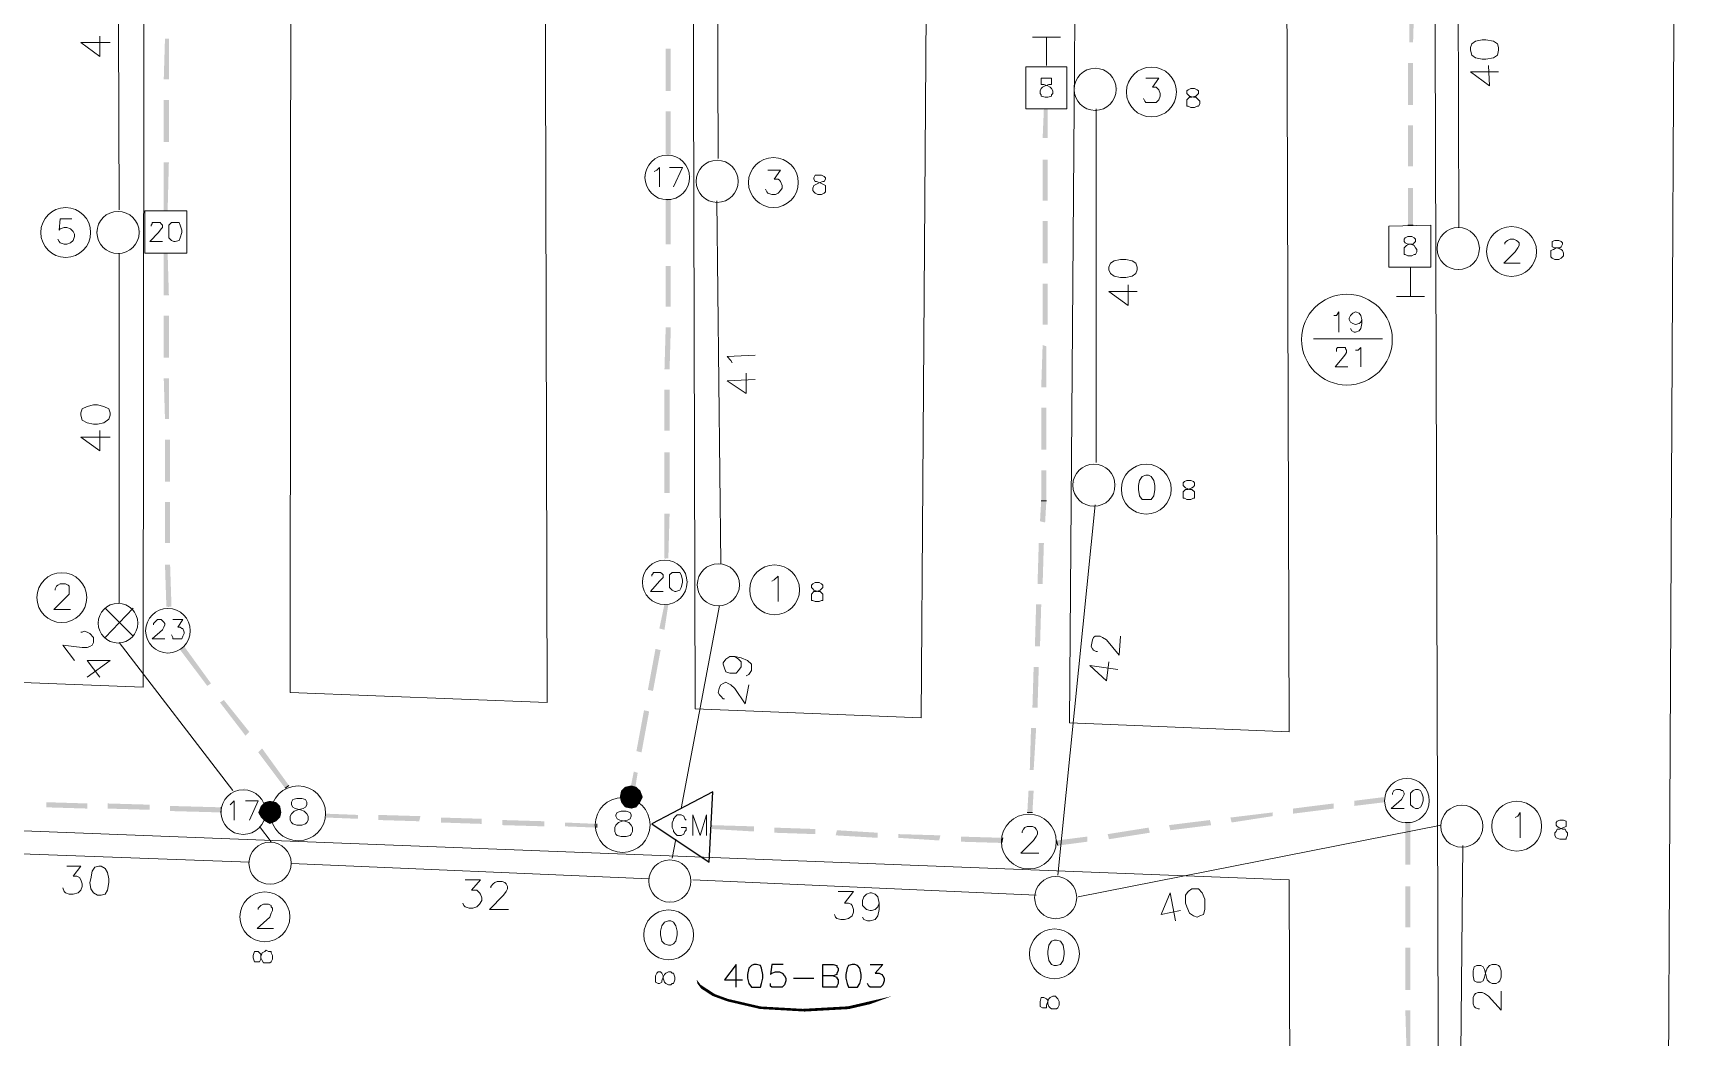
# Model space of a CAD drawing. Header units: millimetres. Extents: x -5 to 817, y 96 to 1062.
# Drawn here: x 173.2 to 279.3, y 483.2 to 548.1 of the extents above; entities that cross this region are included whole.
import ezdxf

# ---------------------------------------------------------------- set-up
doc = ezdxf.new("R2010")
doc.units = ezdxf.units.MM
for name, color, linetype, true_color in [('PDF_AERIAL', 8, 'Continuous', 0x808080), ('PDF_FEED', 11, 'Continuous', 0xff7f7f), ('PDF_HCOUNT', 8, 'Continuous', 0x808080), ('PDF_LINEEXT', 73, 'Continuous', 0xa5dd6e), ('PDF_POLENUMBER', 8, 'Continuous', 0x808080), ('PDF_RDBKGRD', 8, 'Continuous', 0x808080), ('PDF_STRAND', 8, 'Continuous', 0x808080), ('PDF_TRUNK', 12, 'Continuous', 0xb80000)]:
    doc.layers.add(name, color=color, linetype=linetype, true_color=true_color)

msp = doc.modelspace()

# ---------------------------------------------------------------- linework, layer by layer
at = {"layer": 'PDF_AERIAL', "lineweight": 9}
for points in [[(217.47, 539.97), (217.39, 563.3)], [(178.81, 536.67), (178.72, 560.33)], [(265.21, 558.27), (265.29, 535.52)], [(178.23, 547.47), (176.33, 547.47), (177.57, 546.56), (177.57, 547.88)], [(267.85, 545.57), (266.04, 545.57), (267.27, 544.67), (267.19, 545.99)], [(241.88, 520.35), (241.88, 543.18)], [(217.64, 513.83), (217.39, 537.25)], [(178.81, 511.28), (178.81, 533.87)], [(244.52, 531.39), (242.7, 531.39), (243.94, 530.49), (243.94, 531.81)], [(218.38, 526.78), (218.3, 526.94), (218.05, 527.19), (219.87, 527.27)], [(219.87, 525.7), (218.05, 525.62), (219.29, 524.8), (219.29, 526.12)], [(178.23, 521.99), (176.33, 521.99), (177.57, 521.09), (177.57, 522.41)], [(239.41, 493.71), (241.8, 517.62)], [(215.08, 498), (217.56, 511.11)], [(176.33, 509.38), (176.42, 509.38), (176.58, 509.46), (176.75, 509.38), (176.91, 509.3), (177.16, 509.05), (177.16, 508.89), (177.16, 508.72), (177.08, 508.56), (176.91, 508.47), (176.75, 508.39), (176.42, 508.39), (175.18, 508.56), (175.92, 507.57)], [(241.96, 508.14), (241.88, 508.14), (241.71, 508.23), (241.63, 508.31), (241.55, 508.47), (241.63, 508.89), (241.71, 509.05), (241.8, 509.13), (241.96, 509.13), (242.13, 509.13), (242.29, 509.05), (242.54, 508.89), (243.36, 507.9), (243.45, 509.13)], [(186.14, 499.16), (178.81, 508.72)], [(176.75, 506.49), (178.23, 507.57), (176.75, 507.57), (177.57, 506.49)], [(218.55, 507.81), (218.79, 507.65), (218.96, 507.48), (218.96, 507.24), (218.96, 507.15), (218.79, 506.91), (218.63, 506.74), (218.3, 506.74), (218.22, 506.74), (217.97, 506.82), (217.89, 507.07), (217.8, 507.32), (217.8, 507.4), (217.97, 507.65), (218.22, 507.81), (218.55, 507.81), (218.96, 507.73), (219.37, 507.57), (219.62, 507.32), (219.62, 507.07), (219.62, 506.91), (219.45, 506.66), (219.29, 506.58)], [(243.28, 506.99), (241.47, 507.24), (242.54, 506.25), (242.7, 507.48)], [(217.89, 505.09), (217.8, 505.09), (217.64, 505.26), (217.56, 505.34), (217.47, 505.5), (217.56, 505.83), (217.64, 506), (217.8, 506.08), (217.97, 506.16), (218.13, 506.08), (218.3, 506), (218.55, 505.75), (219.21, 504.76), (219.45, 506)], [(188.62, 495.86), (187.88, 496.85)], [(264.14, 496.93), (240.72, 492.31)], [(187.22, 494.54), (164.79, 495.36)], [(214.51, 494.79), (214.75, 496.02)], [(265.38, 477.72), (265.54, 495.61)], [(175.43, 494.29), (176.33, 494.29), (175.84, 493.63), (176.09, 493.63), (176.25, 493.55), (176.33, 493.39), (176.42, 493.14), (176.42, 492.97), (176.33, 492.73), (176.17, 492.56), (175.84, 492.48), (175.59, 492.48), (175.34, 492.56), (175.26, 492.64), (175.18, 492.89)], [(213.02, 493.47), (189.94, 494.46)], [(201.15, 493.39), (202.14, 493.39), (201.56, 492.73), (201.89, 492.73), (202.06, 492.56), (202.14, 492.48), (202.22, 492.23), (202.22, 492.07), (202.06, 491.82), (201.89, 491.65), (201.64, 491.57), (201.4, 491.57), (201.15, 491.65), (201.07, 491.74), (200.99, 491.9)], [(202.8, 492.89), (202.8, 492.97), (202.96, 493.14), (203.05, 493.22), (203.21, 493.3), (203.54, 493.3), (203.71, 493.22), (203.79, 493.14), (203.87, 492.97), (203.87, 492.81), (203.79, 492.64), (203.62, 492.4), (202.72, 491.49), (203.95, 491.49)], [(238, 492.4), (215.83, 493.39)], [(225.22, 492.64), (226.21, 492.64), (225.64, 491.9), (225.88, 491.9), (226.05, 491.82), (226.13, 491.74), (226.21, 491.49), (226.21, 491.32), (226.13, 491.08), (225.88, 490.91), (225.64, 490.83), (225.39, 490.83), (225.14, 490.91), (225.06, 490.99), (224.98, 491.16)], [(227.86, 491.9), (227.78, 491.65), (227.62, 491.49), (227.37, 491.41), (227.29, 491.41), (227.04, 491.49), (226.79, 491.74), (226.79, 491.98), (226.79, 492.07), (226.87, 492.31), (227.04, 492.48), (227.29, 492.56), (227.37, 492.56), (227.62, 492.48), (227.78, 492.31), (227.86, 491.9), (227.86, 491.49), (227.78, 491.08), (227.62, 490.83), (227.29, 490.75), (227.12, 490.75), (226.87, 490.83), (226.79, 490.99)], [(246.99, 490.75), (246.66, 492.56), (246.08, 491.16), (247.32, 491.41)], [(266.61, 485.06), (266.53, 485.06), (266.37, 485.14), (266.28, 485.22), (266.2, 485.39), (266.2, 485.8), (266.28, 485.96), (266.37, 486.05), (266.53, 486.13), (266.78, 486.13), (266.94, 486.05), (267.19, 485.88), (268.01, 484.98), (268.01, 486.21)]]:
    msp.add_lwpolyline(points, dxfattribs=at)
for points in [[(266.04, 546.98), (266.12, 546.65), (266.37, 546.48), (266.78, 546.4), (267.03, 546.4), (267.52, 546.48), (267.77, 546.65), (267.85, 546.98), (267.85, 547.14), (267.77, 547.39), (267.52, 547.55), (267.03, 547.64), (266.78, 547.64), (266.37, 547.55), (266.12, 547.39), (266.04, 547.14)], [(242.7, 532.79), (242.79, 532.55), (243.03, 532.38), (243.45, 532.3), (243.78, 532.3), (244.19, 532.38), (244.43, 532.55), (244.52, 532.79), (244.52, 532.96), (244.43, 533.21), (244.19, 533.37), (243.78, 533.45), (243.45, 533.45), (243.03, 533.37), (242.79, 533.21), (242.7, 532.96)], [(176.33, 523.4), (176.42, 523.07), (176.75, 522.9), (177.16, 522.82), (177.41, 522.82), (177.82, 522.9), (178.15, 523.15), (178.23, 523.4), (178.23, 523.56), (178.15, 523.81), (177.82, 523.97), (177.41, 524.06), (177.16, 524.06), (176.75, 523.97), (176.42, 523.81), (176.33, 523.56)], [(177.49, 494.29), (177.24, 494.21), (177.08, 493.96), (176.99, 493.47), (176.91, 493.22), (176.99, 492.81), (177.16, 492.56), (177.41, 492.4), (177.65, 492.4), (177.9, 492.48), (178.06, 492.73), (178.15, 493.22), (178.15, 493.47), (178.06, 493.88), (177.9, 494.13), (177.65, 494.29)], [(248.06, 492.81), (247.82, 492.64), (247.65, 492.4), (247.65, 491.9), (247.73, 491.65), (247.9, 491.24), (248.15, 491.08), (248.39, 490.99), (248.56, 491.08), (248.8, 491.16), (248.89, 491.49), (248.89, 491.9), (248.89, 492.15), (248.72, 492.56), (248.47, 492.81), (248.23, 492.81)], [(266.2, 487.2), (266.28, 486.87), (266.45, 486.79), (266.7, 486.79), (266.86, 486.87), (266.94, 487.12), (267.03, 487.45), (267.11, 487.7), (267.27, 487.86), (267.44, 487.94), (267.69, 487.94), (267.85, 487.86), (267.93, 487.78), (268.01, 487.53), (268.01, 487.12), (267.93, 486.87), (267.85, 486.79), (267.69, 486.71), (267.44, 486.71), (267.27, 486.79), (267.11, 486.95), (267.03, 487.28), (266.94, 487.61), (266.86, 487.78), (266.7, 487.86), (266.45, 487.86), (266.28, 487.78), (266.2, 487.53)]]:
    msp.add_lwpolyline(points, close=True, dxfattribs=at)
at = {"layer": 'PDF_FEED', "lineweight": 20}
for points in [[(239.57, 547.8), (237.76, 547.8)], [(238.66, 545.99), (238.66, 547.8)], [(238.66, 545.9), (238.66, 545.9)], [(237.34, 544.58), (237.34, 544.58)], [(239.98, 544.58), (239.98, 544.58)], [(238.66, 543.18), (238.66, 543.18)], [(214.26, 540.22), (214.26, 540.22)], [(212.78, 538.81), (212.78, 538.81)], [(215.74, 538.81), (215.74, 538.81)], [(214.26, 537.33), (214.26, 537.33)], [(181.86, 536.59), (181.86, 536.59)], [(262.16, 535.68), (262.16, 535.68)], [(180.46, 535.27), (180.46, 535.27)], [(183.18, 535.27), (183.18, 535.27)], [(181.77, 533.87), (181.77, 533.87)], [(260.76, 534.28), (260.76, 534.28)], [(263.48, 534.28), (263.48, 534.28)], [(262.16, 532.96), (262.16, 531.06)], [(262.16, 532.96), (262.16, 532.96)], [(261.25, 531.06), (263.07, 531.06)], [(255.9, 528.34), (260.35, 528.34)], [(214.09, 514.16), (214.09, 514.16)], [(212.69, 512.68), (212.69, 512.68)], [(215.58, 512.68), (215.58, 512.68)], [(182.02, 511.03), (182.02, 511.03)], [(214.18, 511.19), (214.18, 511.19)], [(180.54, 509.54), (180.54, 509.54)], [(183.42, 509.54), (183.42, 509.54)], [(182.02, 508.06), (182.02, 508.06)], [(262, 500.06), (262, 500.06)], [(186.89, 499.32), (186.89, 499.32)], [(260.51, 498.58), (260.51, 498.58)], [(263.4, 498.58), (263.4, 498.58)], [(185.4, 497.92), (185.4, 497.92)], [(188.37, 497.84), (188.37, 497.84)], [(186.8, 496.44), (186.8, 496.44)], [(237.1, 496.44), (237.1, 496.52), (237.18, 496.68), (237.26, 496.77), (237.43, 496.85), (237.76, 496.85), (237.92, 496.77), (238, 496.68), (238.09, 496.52), (238.09, 496.35), (238, 496.19), (237.84, 495.94), (237.01, 495.12), (238.17, 495.12)], [(262, 497.1), (262, 497.1)]]:
    msp.add_lwpolyline(points, dxfattribs=at)
for points in [[(239.98, 543.18), (239.98, 545.9), (237.34, 545.9), (237.34, 543.18)], [(183.18, 533.87), (183.18, 536.59), (180.46, 536.59), (180.46, 533.87)], [(260.76, 532.96), (263.48, 532.96), (263.48, 535.68), (260.76, 535.6)], [(190.27, 498.66), (190.02, 498.58), (189.94, 498.41), (189.94, 498.25), (190.02, 498.08), (190.18, 498), (190.51, 497.92), (190.76, 497.84), (190.93, 497.67), (191.01, 497.51), (191.01, 497.26), (190.93, 497.1), (190.84, 497.01), (190.6, 496.93), (190.27, 496.93), (190.02, 497.01), (189.94, 497.1), (189.85, 497.26), (189.85, 497.51), (189.94, 497.67), (190.1, 497.84), (190.35, 497.92), (190.68, 498), (190.84, 498.08), (190.93, 498.25), (190.93, 498.41), (190.84, 498.58), (190.6, 498.66)], [(211.21, 497.84), (210.96, 497.75), (210.88, 497.59), (210.88, 497.51), (210.96, 497.34), (211.13, 497.26), (211.46, 497.18), (211.7, 497.1), (211.87, 496.93), (211.95, 496.77), (211.95, 496.52), (211.87, 496.35), (211.79, 496.27), (211.54, 496.19), (211.21, 496.19), (210.96, 496.27), (210.88, 496.35), (210.8, 496.52), (210.8, 496.77), (210.88, 496.93), (211.04, 497.1), (211.29, 497.18), (211.62, 497.26), (211.79, 497.34), (211.87, 497.51), (211.87, 497.59), (211.79, 497.75), (211.54, 497.84)]]:
    msp.add_lwpolyline(points, close=True, dxfattribs=at)
at = {"layer": 'PDF_FEED', "color": 7, "lineweight": 9}
for points in [[(238.58, 545.16), (238.33, 545.16), (238.33, 545), (238.33, 544.91), (238.33, 544.75), (238.5, 544.75), (238.75, 544.67), (238.91, 544.58), (238.99, 544.5), (239.08, 544.34), (239.08, 544.17), (238.99, 544.09), (238.99, 544.01), (238.75, 543.93), (238.58, 543.93), (238.33, 544.01), (238.33, 544.09), (238.25, 544.17), (238.25, 544.34), (238.33, 544.5), (238.42, 544.58), (238.58, 544.67), (238.83, 544.75), (238.99, 544.75), (238.99, 544.91), (238.99, 545), (238.99, 545.16), (238.75, 545.16)], [(182.35, 535.85), (182.19, 535.85), (182.02, 535.68), (182.02, 535.35), (182.02, 535.19), (182.02, 534.86), (182.19, 534.69), (182.35, 534.61), (182.43, 534.61), (182.68, 534.69), (182.76, 534.86), (182.85, 535.19), (182.85, 535.35), (182.76, 535.68), (182.68, 535.85), (182.43, 535.85)], [(262, 534.94), (261.83, 534.86), (261.75, 534.77), (261.75, 534.61), (261.83, 534.53), (262, 534.44), (262.16, 534.44), (262.41, 534.36), (262.49, 534.2), (262.57, 534.11), (262.57, 533.95), (262.49, 533.78), (262.41, 533.78), (262.24, 533.7), (262, 533.7), (261.83, 533.78), (261.75, 533.78), (261.75, 533.95), (261.75, 534.11), (261.75, 534.2), (261.91, 534.36), (262.08, 534.44), (262.33, 534.44), (262.41, 534.53), (262.49, 534.61), (262.49, 534.77), (262.41, 534.86), (262.24, 534.94)], [(214.67, 513.25), (214.51, 513.25), (214.34, 513.09), (214.34, 512.76), (214.34, 512.6), (214.34, 512.27), (214.51, 512.1), (214.67, 512.02), (214.75, 512.02), (215, 512.1), (215.08, 512.27), (215.17, 512.6), (215.17, 512.76), (215.08, 513.09), (215, 513.25), (214.75, 513.25)], [(262.49, 499.24), (262.33, 499.16), (262.16, 498.99), (262.16, 498.74), (262.16, 498.5), (262.16, 498.25), (262.33, 498.08), (262.49, 498), (262.66, 498), (262.82, 498.08), (262.9, 498.25), (262.99, 498.5), (262.99, 498.74), (262.9, 498.99), (262.82, 499.16), (262.66, 499.24)]]:
    msp.add_lwpolyline(points, close=True, dxfattribs=at)
for points in [[(213.35, 539.14), (213.52, 539.23), (213.68, 539.39), (213.68, 538.15)], [(214.59, 538.15), (215.17, 539.39), (214.34, 539.39)], [(180.87, 535.6), (180.87, 535.68), (180.95, 535.76), (180.95, 535.85), (181.12, 535.85), (181.36, 535.85), (181.45, 535.85), (181.53, 535.76), (181.61, 535.68), (181.61, 535.52), (181.53, 535.43), (181.36, 535.19), (180.79, 534.61), (181.61, 534.61)], [(257.21, 529.83), (257.38, 529.83), (257.54, 530.07), (257.54, 528.76)], [(259.03, 529.58), (258.95, 529.41), (258.86, 529.33), (258.62, 529.25), (258.45, 529.33), (258.29, 529.41), (258.2, 529.58), (258.2, 529.66), (258.29, 529.83), (258.45, 529.99), (258.62, 530.07), (258.86, 529.99), (258.95, 529.83), (259.03, 529.58), (259.03, 529.33), (258.95, 529), (258.86, 528.84), (258.62, 528.76), (258.53, 528.76), (258.37, 528.84), (258.29, 529)], [(257.38, 527.52), (257.38, 527.6), (257.38, 527.68), (257.46, 527.77), (257.54, 527.77), (257.79, 527.77), (257.96, 527.77), (257.96, 527.68), (258.04, 527.6), (258.04, 527.44), (257.96, 527.35), (257.87, 527.19), (257.3, 526.53), (258.12, 526.53)], [(258.62, 527.6), (258.78, 527.6), (258.95, 527.77), (258.95, 526.53)], [(213.19, 513.01), (213.19, 513.09), (213.27, 513.17), (213.27, 513.25), (213.43, 513.25), (213.68, 513.25), (213.76, 513.25), (213.85, 513.17), (213.93, 513.09), (213.93, 512.93), (213.85, 512.84), (213.68, 512.68), (213.1, 512.02), (213.93, 512.02)], [(181.03, 509.87), (181.03, 509.96), (181.12, 510.04), (181.2, 510.12), (181.28, 510.2), (181.53, 510.2), (181.61, 510.12), (181.69, 510.04), (181.77, 509.96), (181.77, 509.87), (181.69, 509.71), (181.61, 509.54), (180.95, 508.97), (181.77, 508.97)], [(182.27, 510.2), (182.93, 510.2), (182.6, 509.71), (182.76, 509.71), (182.85, 509.63), (182.93, 509.63), (183.01, 509.38), (183.01, 509.3), (182.93, 509.13), (182.85, 508.97), (182.68, 508.97), (182.43, 508.97), (182.27, 508.97), (182.27, 509.05), (182.19, 509.21)], [(261.01, 498.91), (261.01, 498.99), (261.09, 499.16), (261.25, 499.24), (261.5, 499.24), (261.58, 499.16), (261.67, 499.16), (261.75, 498.99), (261.75, 498.91), (261.67, 498.74), (261.58, 498.58), (260.92, 498), (261.75, 498)], [(185.98, 498.25), (186.06, 498.33), (186.23, 498.5), (186.23, 497.26)], [(187.22, 497.26), (187.79, 498.5), (186.97, 498.5)], [(215.41, 497.26), (215.33, 497.34), (215.25, 497.51), (215.08, 497.59), (214.84, 497.59), (214.75, 497.51), (214.59, 497.34), (214.59, 497.26), (214.51, 497.1), (214.51, 496.77), (214.59, 496.6), (214.59, 496.52), (214.75, 496.35), (214.84, 496.27), (215.08, 496.27), (215.25, 496.35), (215.33, 496.52), (215.41, 496.6), (215.41, 496.77), (215.08, 496.77)], [(215.83, 496.27), (215.83, 497.59), (216.32, 496.27), (216.73, 497.59), (216.73, 496.27)]]:
    msp.add_lwpolyline(points, dxfattribs=at)
at = {"layer": 'PDF_FEED', "lineweight": 0}
for points in [[(214.09, 537.33), (214.42, 537.33)], [(262.33, 535.68), (262, 535.68)], [(181.69, 533.87), (181.94, 533.87)], [(238.66, 517.87), (238.33, 517.87)], [(189.77, 499.49), (189.52, 499.32)], [(212.03, 498.74), (211.7, 498.74)], [(185.4, 498.08), (185.4, 497.75)], [(237.76, 497.75), (237.43, 497.75)], [(209.64, 497.01), (209.64, 496.77)], [(261.83, 497.1), (262.16, 497.1)], [(235.86, 496.11), (235.78, 495.78)], [(239.41, 495.61), (239.32, 495.94)]]:
    msp.add_lwpolyline(points, dxfattribs=at)
at = {"layer": 'PDF_FEED', "lineweight": 20}
for centre, radius in [((214.19, 538.75), 1.44), ((258.06, 528.28), 2.93), ((214.03, 512.61), 1.44), ((181.96, 509.48), 1.44), ((261.93, 498.51), 1.44), ((186.82, 497.77), 1.44), ((190.37, 497.69), 1.77), ((211.31, 496.94), 1.77), ((237.53, 495.87), 1.77)]:
    msp.add_circle(centre, radius, dxfattribs=at)
at = {"layer": 'PDF_FEED', "transparency": 33554559}
for points in [[(262.41, 550.11), (262.08, 550.11), (262.33, 547.47)], [(262.08, 550.11), (262.33, 547.47), (262.08, 547.47)], [(181.69, 545.08), (182.02, 545.08), (181.77, 547.72)], [(182.02, 545.08), (181.77, 547.72), (182.02, 547.72)], [(214.09, 544.34), (214.42, 544.34), (214.09, 547.06)], [(214.42, 544.34), (214.09, 547.06), (214.42, 547.06)], [(262.33, 546.15), (262, 546.15), (262.33, 543.43)], [(262, 546.15), (262.33, 543.43), (262, 543.43)], [(181.69, 541.04), (182.02, 541.04), (181.69, 543.76)], [(182.02, 541.04), (181.69, 543.76), (182.02, 543.76)], [(238.5, 543.18), (238.75, 541.29), (238.42, 541.29)], [(238.75, 543.18), (238.5, 543.18), (238.75, 541.29)], [(214.09, 540.22), (214.42, 540.22), (214.09, 543.02)], [(214.42, 540.22), (214.09, 543.02), (214.42, 543.02)], [(262.33, 542.11), (262, 542.11), (262.33, 539.47)], [(262, 542.11), (262.33, 539.47), (262, 539.47)], [(181.69, 536.59), (181.94, 536.59), (181.69, 539.72)], [(181.94, 536.59), (181.69, 539.72), (182.02, 539.72)], [(238.75, 539.89), (238.42, 539.89), (238.75, 537.25)], [(238.42, 539.89), (238.75, 537.25), (238.42, 537.25)], [(262.33, 538.07), (262, 538.07), (262.33, 535.68)], [(262, 538.07), (262.33, 535.68), (262, 535.68)], [(214.09, 534.44), (214.42, 534.44), (214.09, 537.33)], [(214.42, 534.44), (214.09, 537.33), (214.42, 537.33)], [(238.75, 535.93), (238.42, 535.93), (238.75, 533.21)], [(238.42, 535.93), (238.75, 533.21), (238.42, 533.21)], [(181.69, 531.15), (182.02, 531.15), (181.69, 533.87)], [(182.02, 531.15), (181.69, 533.87), (181.94, 533.87)], [(214.09, 530.4), (214.42, 530.4), (214.09, 533.04)], [(214.42, 530.4), (214.09, 533.04), (214.42, 533.04)], [(238.75, 531.89), (238.42, 531.89), (238.75, 529.25)], [(238.42, 531.89), (238.75, 529.25), (238.42, 529.25)], [(181.69, 527.11), (182.02, 527.11), (181.69, 529.83)], [(182.02, 527.11), (181.69, 529.83), (182.02, 529.83)], [(214.01, 526.36), (214.34, 526.36), (214.09, 529.08)], [(214.34, 526.36), (214.09, 529.08), (214.42, 529.08)], [(238.42, 527.93), (238.66, 525.21), (238.33, 525.21)], [(238.66, 527.85), (238.42, 527.93), (238.66, 525.21)], [(181.77, 523.15), (182.02, 523.15), (181.69, 525.79)], [(182.02, 523.15), (181.69, 525.79), (182.02, 525.79)], [(214.01, 522.41), (214.34, 522.41), (214.01, 525.04)], [(214.34, 522.41), (214.01, 525.04), (214.34, 525.04)], [(238.66, 523.89), (238.33, 523.89), (238.66, 521.17)], [(238.33, 523.89), (238.66, 521.17), (238.33, 521.17)], [(181.77, 519.11), (182.1, 519.11), (181.77, 521.83)], [(182.1, 519.11), (181.77, 521.83), (182.1, 521.83)], [(214.01, 518.37), (214.34, 518.37), (214.01, 521)], [(214.34, 518.37), (214.01, 521), (214.34, 521)], [(238.66, 519.85), (238.33, 519.85), (238.66, 517.87)], [(238.33, 519.85), (238.66, 517.87), (238.33, 517.87)], [(181.77, 515.15), (182.1, 515.15), (181.77, 517.79)], [(182.1, 515.15), (181.77, 517.79), (182.1, 517.79)], [(238.33, 517.95), (238.58, 516.47), (238.25, 516.55)], [(238.66, 517.87), (238.33, 517.95), (238.58, 516.47)], [(214.01, 514.16), (214.26, 514.16), (214.01, 517.05)], [(214.26, 514.16), (214.01, 517.05), (214.34, 517.05)], [(238.17, 515.15), (238.42, 512.51), (238.09, 512.51)], [(238.5, 515.15), (238.17, 515.15), (238.42, 512.51)], [(181.86, 511.03), (182.19, 511.03), (181.77, 513.75)], [(182.19, 511.03), (181.77, 513.75), (182.1, 513.75)], [(214.01, 511.19), (214.01, 509.54), (213.68, 509.63)], [(214.26, 511.19), (214.01, 511.19), (214.01, 509.54)], [(238, 511.19), (238.25, 508.47), (237.92, 508.47)], [(238.33, 511.19), (238, 511.19), (238.25, 508.47)], [(183.01, 508.47), (182.76, 508.23), (184.74, 506.08)], [(182.76, 508.23), (184.74, 506.08), (184.5, 505.92)], [(213.43, 508.31), (213.27, 505.59), (212.94, 505.67)], [(213.76, 508.23), (213.43, 508.31), (213.27, 505.59)], [(237.84, 507.15), (238.09, 504.52), (237.76, 504.52)], [(238.17, 507.15), (237.84, 507.15), (238.09, 504.52)], [(185.57, 505.01), (185.32, 504.85), (187.22, 502.95)], [(185.32, 504.85), (187.22, 502.95), (186.97, 502.7)], [(212.69, 504.35), (212.53, 501.63), (212.2, 501.71)], [(213.02, 504.27), (212.69, 504.35), (212.53, 501.63)], [(237.67, 503.2), (237.84, 500.48), (237.59, 500.48)], [(238, 503.2), (237.67, 503.2), (237.84, 500.48)], [(188.04, 501.88), (187.79, 501.63), (189.77, 499.49)], [(187.79, 501.63), (189.77, 499.49), (189.52, 499.32)], [(212.03, 500.39), (212.03, 498.74), (211.7, 498.74)], [(212.28, 500.31), (212.03, 500.39), (212.03, 498.74)], [(211.87, 498.74), (211.21, 499.16), (211.13, 498.74)], [(211.13, 498.74), (211.21, 498.41), (211.87, 498.74)], [(211.46, 499.4), (211.87, 498.74), (211.21, 499.16)], [(211.21, 498.41), (211.87, 498.74), (211.46, 498.08)], [(211.87, 499.49), (211.46, 499.4), (211.87, 498.74)], [(211.87, 498.74), (211.46, 498.08), (211.87, 498)], [(211.87, 498.74), (212.2, 499.4), (211.87, 499.49)], [(212.45, 499.16), (211.87, 498.74), (212.2, 499.4)], [(212.61, 498.74), (212.45, 499.16), (211.87, 498.74)], [(211.87, 498), (212.2, 498.08), (211.87, 498.74)], [(212.2, 498.08), (211.87, 498.74), (212.45, 498.41)], [(211.87, 498.74), (212.45, 498.41), (212.61, 498.74)], [(237.51, 499.16), (237.76, 497.75), (237.43, 497.75)], [(237.84, 499.16), (237.51, 499.16), (237.76, 497.75)], [(260.51, 498.41), (260.43, 498.74), (258.53, 498.17)], [(260.43, 498.74), (258.53, 498.17), (258.53, 498.5)], [(174.11, 498.41), (174.11, 498.08), (176.75, 498.33)], [(174.11, 498.08), (176.75, 498.33), (176.75, 498)], [(178.06, 498.33), (178.06, 498), (180.79, 498.25)], [(178.06, 498), (180.79, 498.25), (180.79, 497.92)], [(182.1, 498.17), (182.1, 497.84), (185.4, 498.08)], [(182.1, 497.84), (185.4, 498.08), (185.4, 497.75)], [(188.54, 497.75), (187.96, 498.17), (187.79, 497.75)], [(187.79, 497.75), (187.96, 497.42), (188.54, 497.75)], [(188.21, 498.41), (188.54, 497.75), (187.96, 498.17)], [(187.96, 497.42), (188.54, 497.75), (188.21, 497.18)], [(188.54, 498.5), (188.21, 498.41), (188.54, 497.75)], [(188.54, 497.75), (188.21, 497.18), (188.54, 497.01)], [(188.54, 497.75), (188.95, 498.41), (188.54, 498.5)], [(189.2, 498.17), (188.54, 497.75), (188.95, 498.41)], [(189.28, 497.75), (189.2, 498.17), (188.54, 497.75)], [(188.54, 497.01), (188.95, 497.18), (188.54, 497.75)], [(188.95, 497.18), (188.54, 497.75), (189.2, 497.42)], [(188.54, 497.75), (189.2, 497.42), (189.28, 497.75)], [(192.16, 497.67), (192.16, 497.42), (194.22, 497.59)], [(192.16, 497.42), (194.22, 497.59), (194.22, 497.34)], [(195.54, 497.59), (195.54, 497.26), (198.26, 497.51)], [(195.54, 497.26), (198.26, 497.51), (198.18, 497.18)], [(253.26, 497.75), (250.62, 497.1), (250.54, 497.42)], [(253.26, 497.51), (253.26, 497.75), (250.62, 497.1)], [(257.21, 498), (257.21, 498.33), (254.58, 497.67)], [(257.21, 498.33), (254.58, 497.67), (254.58, 498)], [(199.58, 497.42), (199.58, 497.1), (202.22, 497.34)], [(199.58, 497.1), (202.22, 497.34), (202.22, 497.01)], [(203.54, 497.26), (203.54, 496.93), (206.26, 497.18)], [(203.54, 496.93), (206.26, 497.18), (206.26, 496.85)], [(207.58, 497.1), (207.58, 496.85), (209.64, 497.01)], [(207.58, 496.85), (209.64, 497.01), (209.64, 496.77)], [(217.06, 496.93), (217.06, 496.68), (219.78, 496.85)], [(217.06, 496.68), (219.78, 496.85), (219.78, 496.52)], [(221.1, 496.77), (221.1, 496.44), (223.74, 496.68)], [(221.1, 496.44), (223.74, 496.68), (223.74, 496.35)], [(225.14, 496.6), (225.06, 496.27), (227.78, 496.44)], [(225.06, 496.27), (227.78, 496.44), (227.78, 496.11)], [(245.26, 496.77), (242.7, 496.02), (242.62, 496.35)], [(245.34, 496.44), (245.26, 496.77), (242.7, 496.02)], [(249.22, 497.26), (246.66, 496.6), (246.58, 496.93)], [(249.3, 496.93), (249.22, 497.26), (246.66, 496.6)], [(261.83, 494.37), (262.16, 494.37), (261.83, 497.1)], [(262.16, 494.37), (261.83, 497.1), (262.16, 497.1)], [(229.1, 496.35), (229.1, 496.11), (231.82, 496.27)], [(229.1, 496.11), (231.82, 496.27), (231.74, 495.94)], [(233.14, 496.19), (233.14, 495.86), (235.86, 496.11)], [(233.14, 495.86), (235.86, 496.11), (235.78, 495.78)], [(241.3, 496.19), (239.41, 495.61), (239.32, 495.94)], [(241.3, 495.86), (241.3, 496.19), (239.41, 495.61)], [(261.83, 490.33), (262.16, 490.33), (261.83, 492.97)], [(262.16, 490.33), (261.83, 492.97), (262.16, 492.97)], [(261.83, 486.29), (262.16, 486.29), (261.83, 489.02)], [(262.16, 486.29), (261.83, 489.02), (262.16, 489.02)], [(261.91, 482.34), (262.16, 482.34), (261.83, 484.98)], [(262.16, 482.34), (261.83, 484.98), (262.16, 484.98)]]:
    msp.add_solid(points, dxfattribs=at)
at = {"layer": 'PDF_HCOUNT', "lineweight": 9}
for points in [[(245.09, 545.16), (245.92, 545.16), (245.51, 544.58), (245.75, 544.58), (245.84, 544.5), (245.92, 544.42), (246, 544.17), (246, 544.01), (245.92, 543.76), (245.75, 543.6), (245.59, 543.6), (245.34, 543.6), (245.09, 543.6), (245.01, 543.68), (244.93, 543.84)], [(220.69, 539.23), (221.51, 539.23), (221.1, 538.65), (221.35, 538.65), (221.43, 538.57), (221.51, 538.48), (221.6, 538.24), (221.6, 538.07), (221.51, 537.91), (221.35, 537.74), (221.18, 537.66), (220.94, 537.66), (220.69, 537.74), (220.61, 537.82), (220.53, 537.99)], [(175.76, 536.09), (175.01, 536.09), (174.93, 535.35), (175.01, 535.43), (175.26, 535.52), (175.43, 535.52), (175.67, 535.43), (175.84, 535.27), (175.92, 535.1), (175.92, 534.94), (175.84, 534.69), (175.67, 534.53), (175.43, 534.44), (175.26, 534.44), (175.01, 534.53), (174.93, 534.61), (174.85, 534.77)], [(268.26, 534.44), (268.26, 534.53), (268.34, 534.61), (268.43, 534.69), (268.59, 534.77), (268.84, 534.77), (269, 534.69), (269.09, 534.61), (269.17, 534.53), (269.17, 534.36), (269.09, 534.2), (268.92, 533.95), (268.18, 533.21), (269.25, 533.21)], [(174.68, 512.1), (174.68, 512.18), (174.77, 512.35), (174.85, 512.43), (175.01, 512.51), (175.34, 512.51), (175.51, 512.43), (175.59, 512.35), (175.59, 512.18), (175.59, 512.02), (175.59, 511.85), (175.43, 511.69), (174.6, 510.86), (175.67, 510.86)], [(220.94, 512.68), (221.1, 512.76), (221.35, 513.01), (221.35, 511.36)], [(268.92, 497.42), (269.09, 497.51), (269.25, 497.75), (269.25, 496.11)], [(187.79, 491.49), (187.79, 491.57), (187.88, 491.65), (187.96, 491.74), (188.12, 491.82), (188.45, 491.82), (188.62, 491.74), (188.62, 491.65), (188.7, 491.57), (188.7, 491.41), (188.62, 491.24), (188.54, 490.99), (187.71, 490.25), (188.78, 490.25)]]:
    msp.add_lwpolyline(points, dxfattribs=at)
for points in [[(245.09, 519.52), (244.85, 519.44), (244.68, 519.19), (244.6, 518.86), (244.6, 518.61), (244.68, 518.2), (244.85, 517.95), (245.09, 517.95), (245.26, 517.95), (245.42, 517.95), (245.59, 518.2), (245.67, 518.61), (245.67, 518.86), (245.59, 519.19), (245.42, 519.44), (245.26, 519.52)], [(214.26, 490.75), (214.01, 490.66), (213.85, 490.42), (213.76, 490.09), (213.76, 489.84), (213.85, 489.43), (214.01, 489.26), (214.26, 489.18), (214.42, 489.18), (214.59, 489.26), (214.75, 489.43), (214.84, 489.84), (214.84, 490.09), (214.75, 490.42), (214.59, 490.66), (214.42, 490.75)], [(239.16, 489.51), (238.99, 489.43), (238.83, 489.18), (238.75, 488.77), (238.75, 488.6), (238.83, 488.19), (238.99, 487.94), (239.16, 487.86), (239.32, 487.86), (239.57, 487.94), (239.74, 488.19), (239.82, 488.6), (239.82, 488.77), (239.74, 489.18), (239.57, 489.43), (239.32, 489.51)]]:
    msp.add_lwpolyline(points, close=True, dxfattribs=at)
for centre in [(245.44, 544.27), (221.04, 538.42), (175.36, 535.2), (268.69, 533.97), (245.11, 518.63), (221.12, 512.12), (175.11, 511.62), (269.02, 496.86), (188.22, 491.01), (214.28, 489.85), (239.18, 488.62)]:
    msp.add_circle(centre, 1.61, dxfattribs=at)
at = {"layer": 'PDF_LINEEXT', "lineweight": 25}
for points in [[(216.9, 494.54), (217.14, 499.07), (213.19, 497.01)], [(219.78, 487.94), (219.62, 487.86), (219.45, 487.7), (219.37, 487.28), (219.37, 487.04), (219.45, 486.71), (219.62, 486.46), (219.78, 486.46), (219.95, 486.46), (220.2, 486.46), (220.28, 486.71), (220.36, 487.04), (220.36, 487.28), (220.28, 487.7), (220.2, 487.86), (219.95, 487.94)], [(226.13, 487.94), (225.88, 487.86), (225.8, 487.7), (225.72, 487.28), (225.72, 487.04), (225.8, 486.71), (225.88, 486.46), (226.13, 486.46), (226.3, 486.46), (226.46, 486.46), (226.63, 486.71), (226.71, 487.04), (226.71, 487.28), (226.63, 487.7), (226.46, 487.86), (226.3, 487.94)]]:
    msp.add_lwpolyline(points, close=True, dxfattribs=at)
at = {"layer": 'PDF_LINEEXT', "lineweight": 0}
msp.add_lwpolyline([(216.11, 486.83, 0.115, 0.115, 0), (216.36, 486.5, 0.183, 0.183, 0), (217.19, 485.96, 0.161, 0.161, 0), (218.09, 485.63, 0.165, 0.165, 0), (220.2, 485.14, 0.165, 0.165, 0), (223, 484.98, 0.179, 0.179, 0), (225.88, 485.14, 0.183, 0.183, 0), (227.99, 485.63, 0, 0, 0), (228.89, 485.96, 0, 0, 0), (229.72, 486.5, 0, 0, 0), (229.92, 486.83, 0, 0, 0), (230.01, 487.2, 0, 0, 0), (229.92, 487.57, 0, 0, 0), (229.72, 487.86, 0, 0, 0), (228.89, 488.4, 0, 0, 0), (227.99, 488.77, 0, 0, 0), (225.88, 489.22, 0, 0, 0), (223, 489.43, 0, 0, 0), (220.2, 489.22, 0, 0, 0), (218.09, 488.77, 0, 0, 0), (217.19, 488.4, 0, 0, 0), (216.36, 487.86, 0, 0, 0), (216.11, 487.57, 0, 0, 0), (216.03, 487.2, 0, 0, 0)], format="xyseb", close=True, dxfattribs=at)
at = {"layer": 'PDF_LINEEXT', "lineweight": 25}
for points in [[(218.63, 486.46), (218.63, 487.94), (217.89, 486.95), (219.04, 486.95)], [(221.68, 487.94), (220.94, 487.94), (220.85, 487.28), (220.94, 487.37), (221.18, 487.45), (221.43, 487.45), (221.6, 487.37), (221.76, 487.2), (221.84, 487.04), (221.84, 486.87), (221.76, 486.62), (221.6, 486.46), (221.43, 486.46), (221.18, 486.46), (220.94, 486.46), (220.85, 486.54), (220.85, 486.71)], [(224.89, 487.2), (225.14, 487.12), (225.14, 487.04), (225.22, 486.95), (225.22, 486.71), (225.14, 486.54), (225.14, 486.46), (224.89, 486.46), (224.24, 486.46), (224.24, 487.94), (224.89, 487.94), (225.14, 487.86), (225.14, 487.78), (225.22, 487.7), (225.22, 487.53), (225.14, 487.37), (225.14, 487.28), (224.89, 487.2), (224.24, 487.2)], [(227.29, 487.94), (228.11, 487.94), (227.62, 487.37), (227.86, 487.37), (228.03, 487.28), (228.11, 487.2), (228.19, 487.04), (228.19, 486.87), (228.11, 486.62), (227.95, 486.46), (227.7, 486.46), (227.53, 486.46), (227.29, 486.46), (227.2, 486.54), (227.12, 486.71)], [(222.34, 487.04), (223.66, 487.04)]]:
    msp.add_lwpolyline(points, dxfattribs=at)
at = {"layer": 'PDF_POLENUMBER', "lineweight": 9}
for points in [[(247.98, 544.5), (247.82, 544.42), (247.73, 544.34), (247.73, 544.17), (247.82, 544.09), (247.9, 544.01), (248.15, 543.93), (248.31, 543.93), (248.47, 543.76), (248.56, 543.68), (248.56, 543.51), (248.47, 543.35), (248.39, 543.35), (248.23, 543.27), (247.98, 543.27), (247.82, 543.35), (247.73, 543.35), (247.73, 543.51), (247.73, 543.68), (247.73, 543.76), (247.9, 543.93), (248.06, 543.93), (248.31, 544.01), (248.39, 544.09), (248.47, 544.17), (248.47, 544.34), (248.39, 544.42), (248.23, 544.5)], [(223.91, 538.9), (223.74, 538.9), (223.66, 538.73), (223.66, 538.65), (223.74, 538.48), (223.82, 538.48), (224.07, 538.4), (224.24, 538.32), (224.4, 538.24), (224.4, 538.07), (224.4, 537.91), (224.4, 537.82), (224.32, 537.74), (224.15, 537.66), (223.91, 537.66), (223.74, 537.74), (223.66, 537.82), (223.58, 537.91), (223.58, 538.07), (223.66, 538.24), (223.82, 538.32), (223.99, 538.4), (224.24, 538.48), (224.32, 538.48), (224.4, 538.65), (224.4, 538.73), (224.32, 538.81), (224.15, 538.9)], [(271.48, 534.69), (271.31, 534.61), (271.31, 534.53), (271.31, 534.44), (271.31, 534.28), (271.48, 534.2), (271.64, 534.2), (271.89, 534.11), (271.97, 534.03), (272.05, 533.87), (272.05, 533.7), (271.97, 533.62), (271.89, 533.54), (271.73, 533.45), (271.48, 533.45), (271.31, 533.54), (271.23, 533.62), (271.23, 533.7), (271.23, 533.87), (271.23, 534.03), (271.4, 534.11), (271.56, 534.2), (271.81, 534.2), (271.89, 534.28), (271.97, 534.44), (271.97, 534.53), (271.89, 534.61), (271.73, 534.69)], [(247.73, 519.19), (247.57, 519.11), (247.49, 519.03), (247.49, 518.86), (247.57, 518.78), (247.65, 518.7), (247.9, 518.61), (248.06, 518.61), (248.23, 518.45), (248.23, 518.37), (248.23, 518.2), (248.23, 518.04), (248.15, 518.04), (247.98, 517.95), (247.73, 517.95), (247.57, 518.04), (247.49, 518.04), (247.49, 518.2), (247.49, 518.37), (247.49, 518.45), (247.65, 518.61), (247.82, 518.61), (248.06, 518.7), (248.15, 518.78), (248.23, 518.86), (248.23, 519.03), (248.15, 519.11), (247.98, 519.19)], [(223.74, 512.6), (223.58, 512.51), (223.49, 512.43), (223.49, 512.27), (223.58, 512.18), (223.66, 512.1), (223.91, 512.02), (224.07, 512.02), (224.24, 511.85), (224.24, 511.77), (224.24, 511.61), (224.24, 511.44), (224.15, 511.44), (223.99, 511.36), (223.74, 511.36), (223.58, 511.44), (223.49, 511.44), (223.49, 511.61), (223.49, 511.77), (223.49, 511.85), (223.66, 512.02), (223.82, 512.02), (224.07, 512.1), (224.15, 512.18), (224.24, 512.27), (224.24, 512.43), (224.15, 512.51), (223.99, 512.6)], [(271.81, 497.26), (271.64, 497.18), (271.56, 497.1), (271.56, 496.93), (271.64, 496.85), (271.73, 496.77), (271.97, 496.68), (272.14, 496.68), (272.22, 496.52), (272.3, 496.44), (272.3, 496.27), (272.22, 496.11), (272.22, 496.02), (271.97, 496.02), (271.81, 496.02), (271.56, 496.11), (271.48, 496.27), (271.48, 496.44), (271.56, 496.52), (271.64, 496.68), (271.81, 496.68), (272.05, 496.77), (272.22, 496.85), (272.22, 496.93), (272.22, 497.01), (272.22, 497.18), (272.05, 497.26)], [(187.46, 488.36), (187.55, 488.11), (187.63, 488.11), (187.71, 488.11), (187.88, 488.11), (187.96, 488.27), (187.96, 488.44), (188.04, 488.69), (188.21, 488.77), (188.29, 488.85), (188.45, 488.77), (188.62, 488.77), (188.62, 488.69), (188.7, 488.52), (188.7, 488.27), (188.62, 488.11), (188.54, 488.03), (188.45, 488.03), (188.29, 488.03), (188.12, 488.03), (188.04, 488.19), (187.96, 488.36), (187.96, 488.6), (187.88, 488.69), (187.79, 488.77), (187.63, 488.77), (187.55, 488.77), (187.46, 488.52)], [(213.43, 486.95), (213.43, 486.79), (213.6, 486.71), (213.68, 486.71), (213.85, 486.79), (213.85, 486.87), (213.93, 487.12), (214.01, 487.28), (214.09, 487.37), (214.26, 487.45), (214.42, 487.45), (214.51, 487.37), (214.59, 487.37), (214.67, 487.12), (214.67, 486.95), (214.59, 486.71), (214.51, 486.71), (214.42, 486.62), (214.26, 486.62), (214.09, 486.71), (214.01, 486.79), (213.93, 487.04), (213.93, 487.2), (213.85, 487.37), (213.76, 487.45), (213.6, 487.45), (213.52, 487.37), (213.43, 487.2)], [(238.25, 485.39), (238.25, 485.22), (238.42, 485.14), (238.5, 485.14), (238.66, 485.14), (238.66, 485.31), (238.75, 485.55), (238.83, 485.72), (238.91, 485.8), (239.08, 485.88), (239.24, 485.88), (239.32, 485.8), (239.41, 485.72), (239.49, 485.55), (239.49, 485.31), (239.41, 485.14), (239.32, 485.06), (239.24, 485.06), (238.99, 485.06), (238.91, 485.14), (238.83, 485.22), (238.75, 485.39), (238.75, 485.63), (238.66, 485.72), (238.5, 485.8), (238.42, 485.8), (238.33, 485.8), (238.25, 485.55)]]:
    msp.add_lwpolyline(points, close=True, dxfattribs=at)
at = {"layer": 'PDF_RDBKGRD', "lineweight": 0}
for points in [[(172.95, 647.73), (160.34, 633.55), (153.25, 620.44), (152.34, 613.35), (152.51, 506.91), (180.37, 505.83), (180.46, 607.82), (181.12, 619.78), (183.92, 625.22), (190.18, 633.05)], [(190.51, 617.22), (191.92, 619.94), (197.44, 626.87), (211.21, 615.16), (206.18, 604.19), (206.43, 504.85), (189.85, 505.5), (189.94, 607.57)], [(215.74, 602.13), (215.99, 504.43), (230.58, 503.86), (231.24, 598.09), (218.79, 608.73)], [(254.08, 586.8), (240.81, 591.58), (240.15, 503.53), (254.33, 502.95)], [(263.65, 583.42), (264.06, 447.96), (278.65, 447.3), (279.31, 577.81)]]:
    msp.add_lwpolyline(points, close=True, dxfattribs=at)
msp.add_lwpolyline([(243.28, 448.95), (254.49, 448.45), (254.33, 493.39), (152.59, 497.34), (152.59, 477.14)], dxfattribs=at)
at = {"layer": 'PDF_STRAND', "lineweight": 9}
for points in [[(241.88, 545.9), (241.88, 545.9)], [(241.88, 545.9), (241.88, 545.9)], [(240.56, 544.5), (240.56, 544.5)], [(240.56, 544.5), (240.56, 544.5)], [(243.28, 544.5), (243.28, 544.5)], [(243.28, 544.5), (243.28, 544.5)], [(243.28, 544.5), (243.28, 544.5)], [(241.88, 543.18), (241.88, 543.18)], [(241.88, 543.18), (241.88, 543.18)], [(241.88, 543.18), (241.88, 543.18)], [(217.47, 539.97), (217.47, 539.97)], [(217.47, 539.97), (217.47, 539.97)], [(216.07, 538.65), (216.07, 538.65)], [(216.07, 538.65), (216.07, 538.65)], [(218.79, 538.57), (218.79, 538.57)], [(218.79, 538.57), (218.79, 538.57)], [(218.79, 538.57), (218.79, 538.57)], [(217.39, 537.25), (217.39, 537.25)], [(217.39, 537.25), (217.39, 537.25)], [(217.39, 537.25), (217.39, 537.25)], [(178.81, 536.67), (178.81, 536.67)], [(178.81, 536.67), (178.81, 536.67)], [(177.41, 535.27), (177.41, 535.27)], [(177.41, 535.27), (177.41, 535.27)], [(180.21, 535.27), (180.21, 535.27)], [(180.21, 535.27), (180.21, 535.27)], [(180.21, 535.27), (180.21, 535.27)], [(265.29, 535.52), (265.29, 535.52)], [(265.29, 535.52), (265.29, 535.52)], [(265.29, 535.52), (265.29, 535.52)], [(178.81, 533.87), (178.81, 533.87)], [(178.81, 533.87), (178.81, 533.87)], [(178.81, 533.87), (178.81, 533.87)], [(263.89, 534.2), (263.89, 534.2)], [(263.89, 534.2), (263.89, 534.2)], [(263.89, 534.2), (263.89, 534.2)], [(266.7, 534.2), (266.7, 534.2)], [(266.7, 534.2), (266.7, 534.2)], [(265.29, 532.79), (265.29, 532.79)], [(265.29, 532.79), (265.29, 532.79)], [(241.88, 520.35), (241.88, 520.35)], [(241.88, 520.35), (241.88, 520.35)], [(240.48, 519.03), (240.48, 519.03)], [(240.48, 519.03), (240.48, 519.03)], [(243.2, 518.94), (243.2, 518.94)], [(243.2, 518.94), (243.2, 518.94)], [(243.2, 518.94), (243.2, 518.94)], [(241.8, 517.62), (241.8, 517.62)], [(241.8, 517.62), (241.8, 517.62)], [(241.8, 517.62), (241.8, 517.62)], [(217.64, 513.83), (217.64, 513.83)], [(217.64, 513.83), (217.64, 513.83)], [(216.24, 512.51), (216.24, 512.51)], [(216.24, 512.51), (216.24, 512.51)], [(218.96, 512.43), (218.96, 512.43)], [(218.96, 512.43), (218.96, 512.43)], [(218.96, 512.43), (218.96, 512.43)], [(179.71, 509.13), (177.9, 510.95)], [(179.71, 510.95), (177.9, 509.05)], [(217.56, 511.11), (217.56, 511.11)], [(217.56, 511.11), (217.56, 511.11)], [(217.56, 511.11), (217.56, 511.11)], [(265.54, 498.33), (265.54, 498.33)], [(265.54, 498.33), (265.54, 498.33)], [(264.14, 496.93), (264.14, 496.93)], [(264.14, 496.93), (264.14, 496.93)], [(266.86, 496.93), (266.86, 496.93)], [(266.86, 496.93), (266.86, 496.93)], [(266.86, 496.93), (266.86, 496.93)], [(188.62, 495.86), (188.62, 495.86)], [(188.62, 495.86), (188.62, 495.86)], [(188.62, 495.86), (188.62, 495.86)], [(265.54, 495.61), (265.54, 495.61)], [(265.54, 495.61), (265.54, 495.61)], [(265.54, 495.61), (265.54, 495.61)], [(187.22, 494.54), (187.22, 494.54)], [(187.22, 494.54), (187.22, 494.54)], [(189.94, 494.46), (189.94, 494.46)], [(189.94, 494.46), (189.94, 494.46)], [(189.94, 494.46), (189.94, 494.46)], [(214.51, 494.79), (214.51, 494.79)], [(214.51, 494.79), (214.51, 494.79)], [(214.51, 494.79), (214.51, 494.79)], [(213.02, 493.47), (213.02, 493.47)], [(213.02, 493.47), (213.02, 493.47)], [(215.83, 493.39), (215.83, 493.39)], [(215.83, 493.39), (215.83, 493.39)], [(215.83, 493.39), (215.83, 493.39)], [(239.41, 493.71), (239.41, 493.71)], [(239.41, 493.71), (239.41, 493.71)], [(239.41, 493.71), (239.41, 493.71)], [(188.54, 493.14), (188.54, 493.14)], [(188.54, 493.14), (188.54, 493.14)], [(238, 492.4), (238, 492.4)], [(238, 492.4), (238, 492.4)], [(240.72, 492.31), (240.72, 492.31)], [(240.72, 492.31), (240.72, 492.31)], [(240.72, 492.31), (240.72, 492.31)], [(214.42, 492.07), (214.42, 492.07)], [(214.42, 492.07), (214.42, 492.07)], [(239.32, 490.99), (239.32, 490.99)], [(239.32, 490.99), (239.32, 490.99)]]:
    msp.add_lwpolyline(points, dxfattribs=at)
for centre, radius in [((241.81, 544.44), 1.36), ((217.41, 538.5), 1.36), ((178.74, 535.2), 1.36), ((265.25, 534.16), 1.36), ((241.73, 518.88), 1.36), ((217.49, 512.45), 1.36), ((178.74, 509.97), 1.28), ((265.48, 496.86), 1.36), ((188.55, 494.47), 1.36), ((214.36, 493.32), 1.36), ((239.26, 492.25), 1.36)]:
    msp.add_circle(centre, radius, dxfattribs=at)
at = {"layer": 'PDF_TRUNK', "lineweight": 9}
for points in [[(178.81, 511.28), (178.81, 511.28)], [(177.49, 510.04), (177.49, 510.04)], [(180.13, 510.04), (180.13, 510.04)], [(178.81, 508.72), (178.81, 508.72)]]:
    msp.add_lwpolyline(points, dxfattribs=at)

doc.saveas('drawing.dxf')
